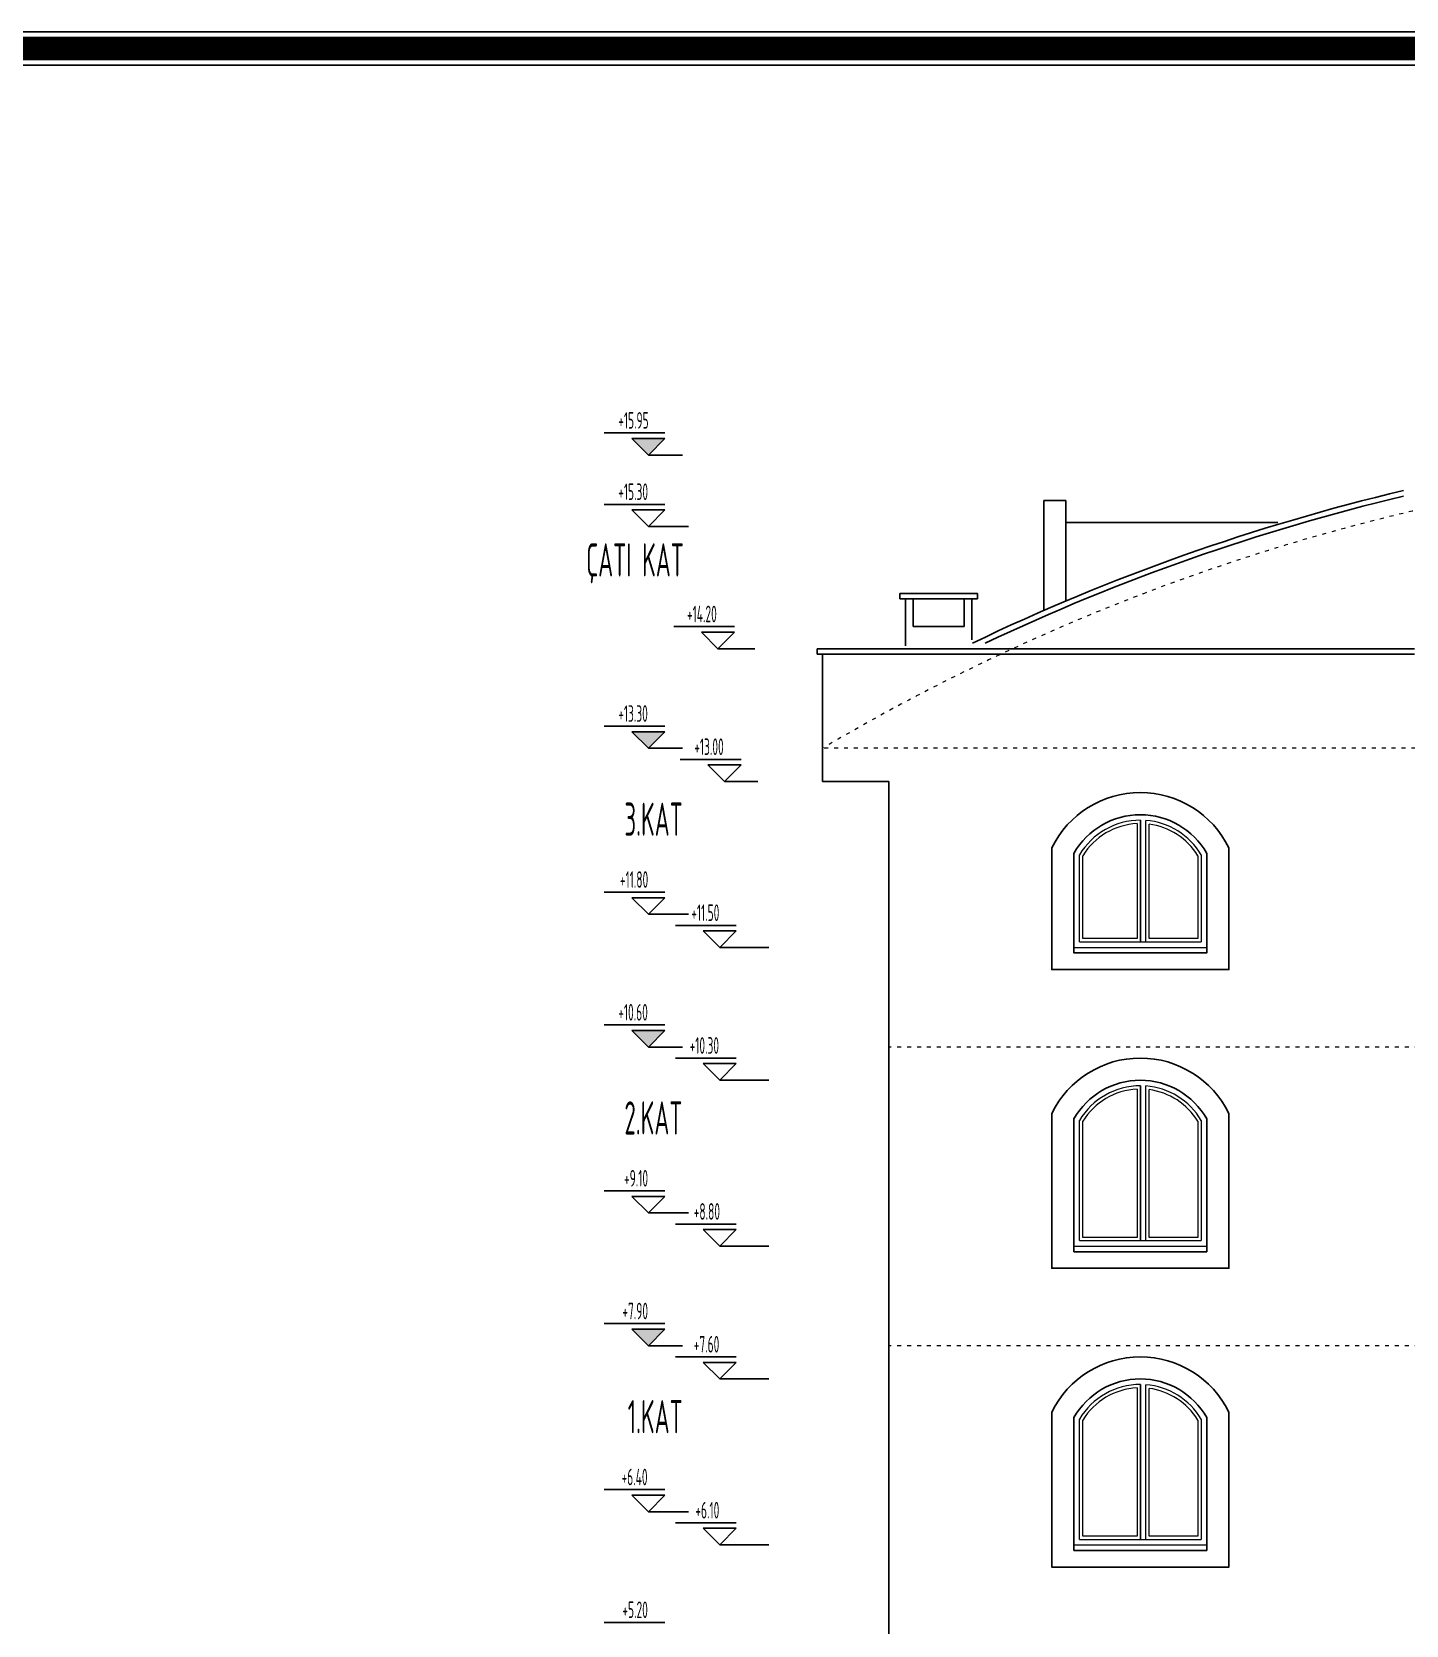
# Model space of a CAD drawing. Extents: x 41749 to 92598, y -24291 to 29432.
# Drawn here: x 84304 to 85546, y -22831 to -21391 of the extents above; entities that cross this region are included whole.
import ezdxf

# ---------------------------------------------------------------- set-up
doc = ezdxf.new("R2010")
doc.units = 0
doc.header["$MEASUREMENT"] = 0
doc.linetypes.add('ACAD_ISO03W100', pattern=[30, 12, -18])
for name, color, linetype in [('DUVAR', 6, 'CONTINUOUS'), ('MERBAS', 231, 'CONTINUOUS'), ('MERD', 3, 'CONTINUOUS'), ('SIVA', 7, 'CONTINUOUS'), ('tar', 12, 'CONTINUOUS')]:
    doc.layers.add(name, color=color, linetype=linetype)
doc.layers.add('KAPI-ACILIM1', color=13, linetype='ACAD_ISO03W100', lineweight=20)
doc.layers.add('KAPI-GOR', color=153, linetype='CONTINUOUS', lineweight=15)
doc.styles.add('OLCU', font='isocpeur.ttf', dxfattribs={"width": 0.59})

msp = doc.modelspace()

# ---------------------------------------------------------------- hatches: boundary and pattern name
at = {"layer": 'SIVA', "linetype": 'ByBlock', "ltscale": 1.5}
for points in [[(84876.10513, -21758.22794), (84861.10513, -21773.22794), (84846.10513, -21758.22794)], [(84876.10513, -22023.22794), (84861.10513, -22038.22794), (84846.10513, -22023.22794)], [(84876.10513, -22293.22794), (84861.10513, -22308.22794), (84846.10513, -22293.22794)], [(84876.10513, -22563.22794), (84861.10513, -22578.22794), (84846.10513, -22563.22794)]]:
    msp.add_hatch(color=256, dxfattribs=at).paths.add_polyline_path(points)

# ---------------------------------------------------------------- linework, layer by layer
at = {"layer": 'DUVAR'}
for p, q in [((85013.52741, -21953.22794), (85013.52741, -21948.22794)), ((85013.52741, -21948.22794), (85553.52741, -21948.22794)), ((85013.52741, -21953.22794), (85553.52741, -21953.22794)), ((85018.52741, -22038.22794), (85018.52741, -21953.22794)), ((85018.52741, -22038.22794), (85018.52741, -22068.22794)), ((85018.52741, -22068.22794), (85078.52741, -22068.22794)), ((85078.52741, -23368.22794), (85078.52741, -22068.22794)), ((85385.77364, -22128.22794), (85385.77364, -22128.22794)), ((85385.77364, -22128.22794), (85385.77364, -22128.22794)), ((85385.77364, -22128.22794), (85385.77364, -22128.22794)), ((85385.77364, -22368.22794), (85385.77364, -22368.22794)), ((85385.77364, -22368.22794), (85385.77364, -22368.22794)), ((85385.77364, -22368.22794), (85385.77364, -22368.22794)), ((85385.77364, -22638.22794), (85385.77364, -22638.22794)), ((85385.77364, -22638.22794), (85385.77364, -22638.22794)), ((85385.77364, -22638.22794), (85385.77364, -22638.22794))]:
    msp.add_line(p, q, dxfattribs=at)
for points in [[(85385.77364, -22128.22794), (85385.77364, -22128.22794), (85385.77364, -22238.22794), (85225.77364, -22238.22794), (85225.77364, -22128.22794), (85225.77364, -22128.22794)], [(85245.77364, -22133.15449), (85245.77364, -22218.22794)], [(85365.77364, -22133.15449), (85365.77364, -22223.22794), (85245.77364, -22223.22794), (85245.77364, -22133.15449)], [(85365.77364, -22218.22794), (85365.77364, -22133.15449)], [(85385.77364, -22368.22794), (85385.77364, -22368.22794), (85385.77364, -22508.22794), (85225.77364, -22508.22794), (85225.77364, -22368.22794), (85225.77364, -22368.22794)], [(85245.77364, -22373.15449), (85245.77364, -22488.22794)], [(85365.77364, -22373.15449), (85365.77364, -22493.22794), (85245.77364, -22493.22794), (85245.77364, -22373.15449)], [(85365.77364, -22488.22794), (85365.77364, -22373.15449)], [(85385.77364, -22638.22794), (85385.77364, -22638.22794), (85385.77364, -22778.22794), (85225.77364, -22778.22794), (85225.77364, -22638.22794), (85225.77364, -22638.22794)], [(85245.77364, -22643.15449), (85245.77364, -22758.22794)], [(85365.77364, -22643.15449), (85365.77364, -22763.22794), (85245.77364, -22763.22794), (85245.77364, -22643.15449)], [(85365.77364, -22758.22794), (85365.77364, -22643.15449)]]:
    msp.add_lwpolyline(points, dxfattribs=at)
for centre, radius, start, end in [((85305.77364, -22167.22794), 89, 25.98923358, 154.01076642), ((85305.77364, -22167.22794), 69, 29.59184579, 150.40815421), ((85305.77364, -22407.22794), 89, 25.98923358, 154.01076642), ((85305.77364, -22407.22794), 69, 29.59184579, 150.40815421), ((85305.77364, -22677.22794), 89, 25.98923358, 154.01076642), ((85305.77364, -22677.22794), 69, 29.59184579, 150.40815421)]:
    msp.add_arc(centre, radius, start, end, dxfattribs=at)
at = {"layer": 'KAPI-ACILIM1', "linetype": 'ACAD_ISO03W100', "ltscale": 0.3}
for p, q in [((86958.52741, -22038.22794), (85018.52741, -22038.22794)), ((86898.52741, -22308.22794), (85078.52741, -22308.22794)), ((86898.52741, -22578.22794), (85078.52741, -22578.22794))]:
    msp.add_line(p, q, dxfattribs=at)
msp.add_arc((85988.52741, -23681.01095), 1907.78302, 59.43978808, 120.56021192, dxfattribs=at)
at = {"layer": 'KAPI-GOR'}
for p, q in [((85305.77364, -22103.22794), (85305.77364, -22213.22794)), ((85245.77364, -22218.22794), (85365.77364, -22218.22794)), ((85250.77364, -22213.22794), (85360.77364, -22213.22794)), ((85305.77364, -22343.22794), (85305.77364, -22483.22794)), ((85245.77364, -22488.22794), (85365.77364, -22488.22794)), ((85250.77364, -22483.22794), (85360.77364, -22483.22794)), ((85305.77364, -22613.22794), (85305.77364, -22753.22794)), ((85245.77364, -22758.22794), (85365.77364, -22758.22794)), ((85250.77364, -22753.22794), (85360.77364, -22753.22794))]:
    msp.add_line(p, q, dxfattribs=at)
for points in [[(85305.77364, -22213.22794), (85305.77364, -22103.22794)], [(85305.77364, -22103.22794), (85305.77364, -22213.22794)], [(85305.77364, -22103.22794), (85305.77364, -22213.22794)], [(85310.77364, -22213.22794), (85310.77364, -22103.42355)], [(85302.77364, -22106.30175), (85302.77364, -22210.22794)], [(85313.77364, -22210.22794), (85313.77364, -22106.7548)], [(85250.77364, -22213.22794), (85250.77364, -22134.5018)], [(85302.77364, -22210.22794), (85253.77364, -22210.22794), (85253.77364, -22135.3375)], [(85357.77364, -22135.3375), (85357.77364, -22210.22794), (85313.77364, -22210.22794)], [(85360.77364, -22134.5018), (85360.77364, -22213.22794)], [(85302.77364, -22346.30175), (85302.77364, -22480.22794)], [(85305.77364, -22483.22794), (85305.77364, -22343.22794)], [(85305.77364, -22343.22794), (85305.77364, -22483.22794)], [(85305.77364, -22343.22794), (85305.77364, -22483.22794)], [(85310.77364, -22483.22794), (85310.77364, -22343.42355)], [(85313.77364, -22480.22794), (85313.77364, -22346.7548)], [(85250.77364, -22483.22794), (85250.77364, -22374.5018)], [(85302.77364, -22480.22794), (85253.77364, -22480.22794), (85253.77364, -22375.3375)], [(85357.77364, -22375.3375), (85357.77364, -22480.22794), (85313.77364, -22480.22794)], [(85360.77364, -22374.5018), (85360.77364, -22483.22794)], [(85302.77364, -22616.30175), (85302.77364, -22750.22794)], [(85305.77364, -22753.22794), (85305.77364, -22613.22794)], [(85305.77364, -22613.22794), (85305.77364, -22753.22794)], [(85305.77364, -22613.22794), (85305.77364, -22753.22794)], [(85310.77364, -22753.22794), (85310.77364, -22613.42355)], [(85313.77364, -22750.22794), (85313.77364, -22616.7548)], [(85250.77364, -22753.22794), (85250.77364, -22644.5018)], [(85302.77364, -22750.22794), (85253.77364, -22750.22794), (85253.77364, -22645.3375)], [(85357.77364, -22645.3375), (85357.77364, -22750.22794), (85313.77364, -22750.22794)], [(85360.77364, -22644.5018), (85360.77364, -22753.22794)]]:
    msp.add_lwpolyline(points, dxfattribs=at)
for centre, radius, start, end in [((85305.77364, -22167.22794), 64, 90, 149.24648019), ((85305.77364, -22167.22794), 64, 30.75351981, 85.51920121), ((85305.77364, -22167.22794), 61, 92.81896237, 148.48014142), ((85305.77364, -22167.22794), 61, 31.51985858, 82.46409066), ((85305.77364, -22407.22794), 64, 90, 149.24648019), ((85305.77364, -22407.22794), 61, 92.81896237, 148.48014142), ((85305.77364, -22407.22794), 64, 30.75351981, 85.51920121), ((85305.77364, -22407.22794), 61, 31.51985858, 82.46409066), ((85305.77364, -22677.22794), 64, 90, 149.24648019), ((85305.77364, -22677.22794), 61, 92.81896237, 148.48014142), ((85305.77364, -22677.22794), 64, 30.75351981, 85.51920121), ((85305.77364, -22677.22794), 61, 31.51985858, 82.46409066)]:
    msp.add_arc(centre, radius, start, end, dxfattribs=at)
at = {"layer": 'MERBAS'}
for points in [[(77072.0777, -24290.68394), (77072.0777, -21390.68394), (87681.83095, -21390.68394), (87681.83095, -24290.68394)], [(77077.0777, -24285.68394), (77077.0777, -21395.68394), (87676.83095, -21395.68394), (87676.83095, -24285.68394)], [(77097.0777, -24265.68394), (77097.0777, -21415.68394), (87656.83095, -21415.68394), (87656.83095, -24265.68394)], [(77102.0777, -24260.68394), (77102.0777, -21420.68394), (87651.83095, -21420.68394), (87651.83095, -24260.68394)]]:
    msp.add_lwpolyline(points, close=True, dxfattribs=at)
at = {"layer": 'MERBAS', "const_width": 20}
msp.add_lwpolyline([(77087.0777, -24275.68394), (77087.0777, -21405.68394), (87666.83095, -21405.68394), (87666.83095, -24275.68394)], close=True, dxfattribs=at)
at = {"layer": 'MERD'}
for radius, start, end in [(1927.78302, 103.34624298, 115.65184334), (1922.78302, 103.38159273, 115.33982353)]:
    msp.add_arc((85988.52741, -23681.01095), radius, start, end, dxfattribs=at)
at = {"layer": 'SIVA'}
for p, q in [((84876.10513, -21753.22794), (84821.10513, -21753.22794)), ((84876.10513, -21758.22794), (84846.10513, -21758.22794)), ((84861.10513, -21773.22794), (84846.10513, -21758.22794)), ((84861.10513, -21773.22794), (84876.10513, -21758.22794)), ((84892.0877, -21773.22794), (84861.10513, -21773.22794)), ((84876.10513, -21817.72794), (84821.10513, -21817.72794)), ((84876.10513, -21822.72794), (84846.10513, -21822.72794)), ((84861.10513, -21837.72794), (84846.10513, -21822.72794)), ((84861.10513, -21837.72794), (84876.10513, -21822.72794)), ((84897.51447, -21837.72794), (84861.10513, -21837.72794)), ((84938.98129, -21928.22794), (84883.98129, -21928.22794)), ((84938.98129, -21933.22794), (84908.98129, -21933.22794)), ((84923.98129, -21948.22794), (84908.98129, -21933.22794)), ((84923.98129, -21948.22794), (84938.98129, -21933.22794)), ((84957.26663, -21948.22794), (84923.98129, -21948.22794)), ((84876.10513, -22018.22794), (84821.10513, -22018.22794)), ((84876.10513, -22023.22794), (84846.10513, -22023.22794)), ((84861.10513, -22038.22794), (84846.10513, -22023.22794)), ((84861.10513, -22038.22794), (84876.10513, -22023.22794)), ((84892.0877, -22038.22794), (84861.10513, -22038.22794)), ((84944.83471, -22048.22794), (84889.83471, -22048.22794)), ((84944.83471, -22053.22794), (84914.83471, -22053.22794)), ((84929.83471, -22068.22794), (84914.83471, -22053.22794)), ((84929.83471, -22068.22794), (84944.83471, -22053.22794)), ((84960.16807, -22068.22794), (84929.83471, -22068.22794)), ((84876.10513, -22168.22794), (84821.10513, -22168.22794)), ((84876.10513, -22173.22794), (84846.10513, -22173.22794)), ((84861.10513, -22188.22794), (84846.10513, -22173.22794)), ((84861.10513, -22188.22794), (84876.10513, -22173.22794)), ((84897.51447, -22188.22794), (84861.10513, -22188.22794)), ((84940.59989, -22198.22794), (84885.59989, -22198.22794)), ((84940.59989, -22203.22794), (84910.59989, -22203.22794)), ((84925.59989, -22218.22794), (84910.59989, -22203.22794)), ((84925.59989, -22218.22794), (84940.59989, -22203.22794)), ((84969.88306, -22218.22794), (84925.59989, -22218.22794)), ((84876.10513, -22288.22794), (84821.10513, -22288.22794)), ((84876.10513, -22293.22794), (84846.10513, -22293.22794)), ((84861.10513, -22308.22794), (84846.10513, -22293.22794)), ((84861.10513, -22308.22794), (84876.10513, -22293.22794)), ((84892.0877, -22308.22794), (84861.10513, -22308.22794)), ((84940.59989, -22318.22794), (84885.59989, -22318.22794)), ((84940.59989, -22323.22794), (84910.59989, -22323.22794)), ((84925.59989, -22338.22794), (84910.59989, -22323.22794)), ((84925.59989, -22338.22794), (84940.59989, -22323.22794)), ((84969.88306, -22338.22794), (84925.59989, -22338.22794)), ((84876.10513, -22438.22794), (84821.10513, -22438.22794)), ((84876.10513, -22443.22794), (84846.10513, -22443.22794)), ((84861.10513, -22458.22794), (84846.10513, -22443.22794)), ((84861.10513, -22458.22794), (84876.10513, -22443.22794)), ((84897.51447, -22458.22794), (84861.10513, -22458.22794)), ((84940.59989, -22468.22794), (84885.59989, -22468.22794)), ((84940.59989, -22473.22794), (84910.59989, -22473.22794)), ((84925.59989, -22488.22794), (84910.59989, -22473.22794)), ((84925.59989, -22488.22794), (84940.59989, -22473.22794)), ((84969.88306, -22488.22794), (84925.59989, -22488.22794)), ((84876.10513, -22558.22794), (84821.10513, -22558.22794)), ((84876.10513, -22563.22794), (84846.10513, -22563.22794)), ((84861.10513, -22578.22794), (84846.10513, -22563.22794)), ((84861.10513, -22578.22794), (84876.10513, -22563.22794)), ((84892.0877, -22578.22794), (84861.10513, -22578.22794)), ((84940.59989, -22588.22794), (84885.59989, -22588.22794)), ((84940.59989, -22593.22794), (84910.59989, -22593.22794)), ((84925.59989, -22608.22794), (84910.59989, -22593.22794)), ((84925.59989, -22608.22794), (84940.59989, -22593.22794)), ((84969.88306, -22608.22794), (84925.59989, -22608.22794)), ((84876.10513, -22708.22794), (84821.10513, -22708.22794)), ((84876.10513, -22713.22794), (84846.10513, -22713.22794)), ((84861.10513, -22728.22794), (84846.10513, -22713.22794)), ((84861.10513, -22728.22794), (84876.10513, -22713.22794)), ((84897.51447, -22728.22794), (84861.10513, -22728.22794)), ((84940.59989, -22738.22794), (84885.59989, -22738.22794)), ((84940.59989, -22743.22794), (84910.59989, -22743.22794)), ((84925.59989, -22758.22794), (84910.59989, -22743.22794)), ((84925.59989, -22758.22794), (84940.59989, -22743.22794)), ((84969.88306, -22758.22794), (84925.59989, -22758.22794)), ((84876.10513, -22828.22794), (84821.10513, -22828.22794))]:
    msp.add_line(p, q, dxfattribs=at)
at = {"layer": 'tar'}
for p, q in [((85218.52741, -21913.68321), (85218.52741, -21814.24929)), ((85218.52741, -21814.24929), (85238.52741, -21814.24929)), ((85238.52741, -21905.10348), (85238.52741, -21814.24929)), ((85238.52741, -21834.24929), (85430.02861, -21834.24929)), ((85088.52741, -21898.22794), (85088.52741, -21903.22794)), ((85158.52741, -21898.22794), (85088.52741, -21898.22794)), ((85158.52741, -21898.22794), (85158.52741, -21903.22794)), ((85158.52741, -21903.22794), (85088.52741, -21903.22794)), ((85093.52741, -21903.22794), (85093.52741, -21945.57667)), ((85100.52741, -21903.22794), (85100.52741, -21928.22794)), ((85146.52741, -21903.22794), (85146.52741, -21928.22794)), ((85153.52741, -21903.22794), (85153.52741, -21940.21295)), ((85146.52741, -21928.22794), (85100.52741, -21928.22794))]:
    msp.add_line(p, q, dxfattribs=at)

# ---------------------------------------------------------------- texts
at = {"layer": 'SIVA', "style": 'OLCU', "width": 0.5}
for s, height, p in [('+15.95', 15, (84833.83961, -21749.32417)), ('+15.30', 15, (84833.83961, -21813.82417)), ('ÇATI KAT', 30, (84804.97454, -21882.96646)), ('+14.20', 15, (84895.96577, -21924.32417)), ('+13.30', 15, (84833.83961, -22014.32417)), ('+13.00', 15, (84902.56919, -22044.32417)), ('3.KAT', 30, (84839.47454, -22117.29473)), ('+11.80', 15, (84835.33961, -22164.32417)), ('+11.50', 15, (84899.83437, -22194.32417)), ('+10.60', 15, (84833.83961, -22284.32417)), ('+10.30', 15, (84898.33437, -22314.32417)), ('2.KAT', 30, (84839.47454, -22387.29473)), ('+9.10', 15, (84839.08961, -22434.32417)), ('+8.80', 15, (84902.08437, -22464.32417)), ('+7.90', 15, (84837.58961, -22554.32417)), ('+7.60', 15, (84902.08437, -22584.32417)), ('1.KAT', 30, (84842.47454, -22657.29473)), ('+6.40', 15, (84836.83961, -22704.32417)), ('+6.10', 15, (84903.58437, -22734.32417)), ('+5.20', 15, (84837.58961, -22824.32417))]:
    msp.add_text(s, height=height, dxfattribs=at).set_placement(p)

doc.saveas('drawing.dxf')
